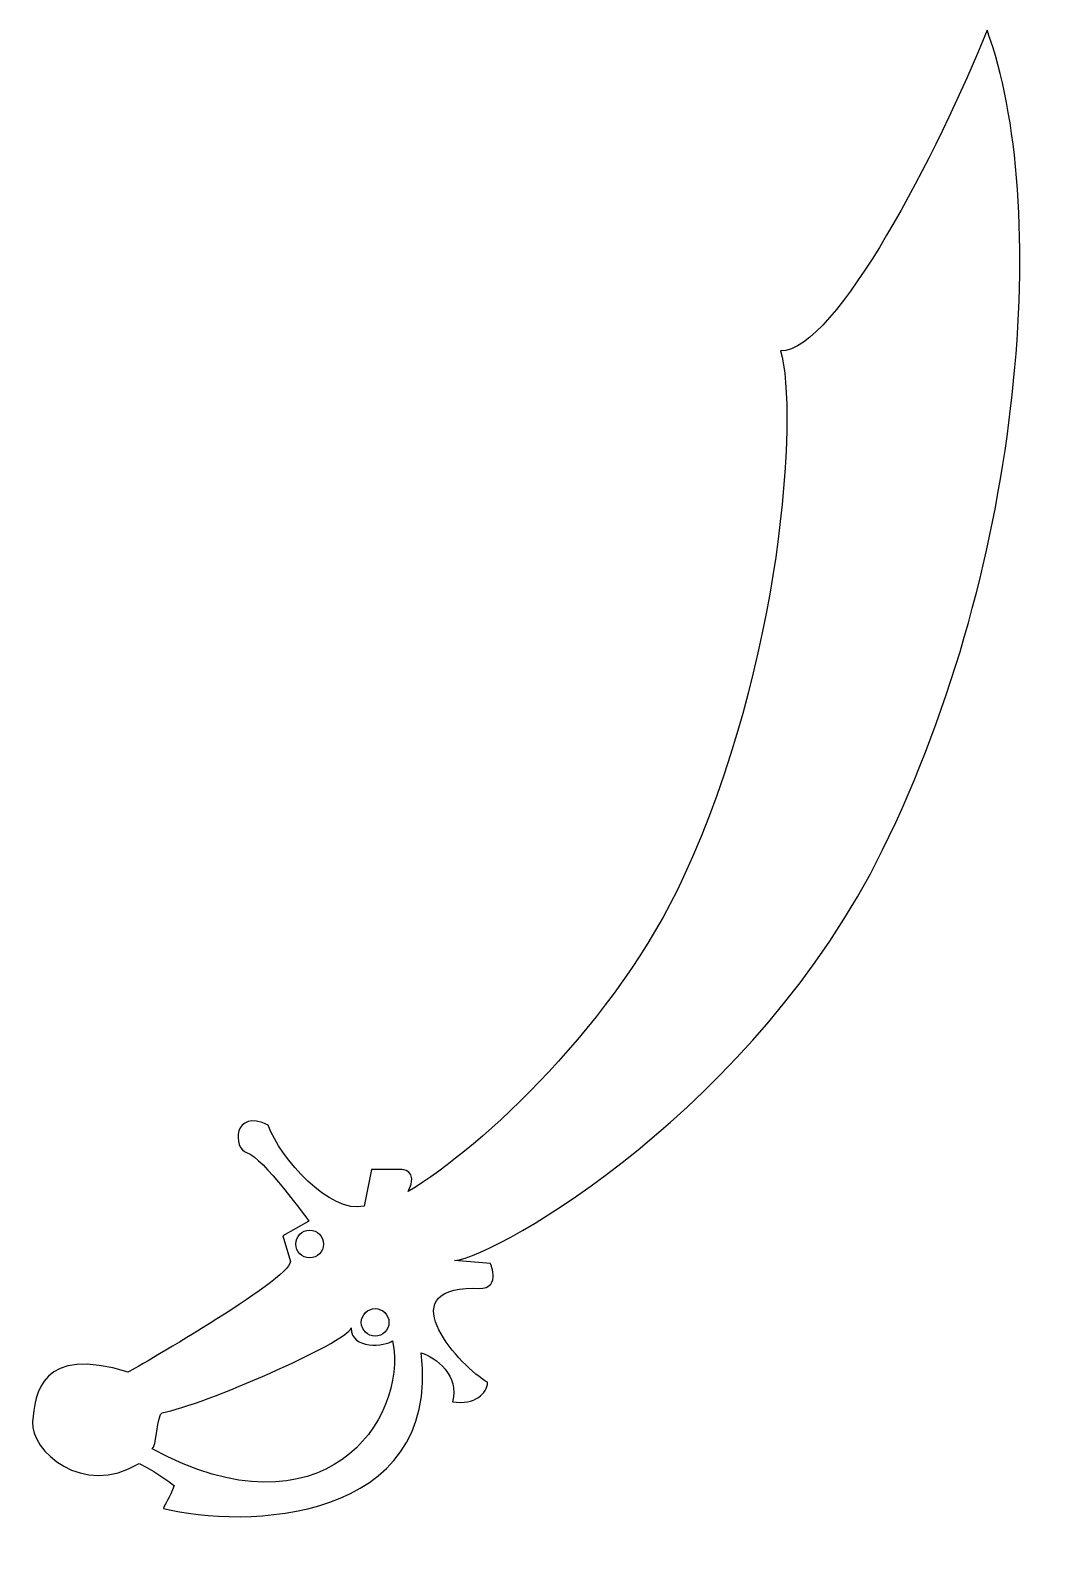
# Model space of a CAD drawing. Header units: centimetres. Extents: x -7.5 to 7.9, y -11.6 to 11.3.
import ezdxf

# ---------------------------------------------------------------- set-up
doc = ezdxf.new("R2010")
doc.units = ezdxf.units.CM
doc.header["$MEASUREMENT"] = 0
doc.layers.add('Camada 1', color=7, linetype='Continuous')

msp = doc.modelspace()

# ---------------------------------------------------------------- linework, layer by layer
at = {"layer": 'Camada 1'}
for points, knots in [([(-3.5723, -7.39376), (-3.5723, -7.39376), (-3.68419, -7.00429), (-3.68419, -7.00429), (-3.68419, -7.00429), (-3.68419, -7.00429), (-3.29319, -6.78085), (-3.29319, -6.78085), (-3.29319, -6.78085), (-3.29319, -6.78085), (-4.00336, -5.80226), (-4.2268, -5.74641), (-4.2268, -5.74641), (-4.45024, -5.69058), (-4.44008, -5.06244), (-3.90763, -5.32858), (-3.90763, -5.32858), (-3.72673, -5.83465), (-2.96923, -6.67301), (-2.45536, -6.55741), (-2.45536, -6.55741), (-2.45536, -6.55741), (-2.34365, -5.99887), (-2.34365, -5.99887), (-2.34365, -5.99887), (-2.34365, -5.99887), (-1.8968, -5.99887), (-1.8968, -5.99887), (-1.8968, -5.99887), (-1.8968, -5.99887), (-1.61751, -5.99887), (-1.78509, -6.33399), (-1.78509, -6.33399), (-0.65691, -5.65711), (1.37308, -3.75827), (2.38551, -1.56763), (2.38551, -1.56763), (3.87932, 1.66484), (4.12271, 5.46902), (3.85641, 6.40122), (3.85641, 6.40122), (4.69427, 6.40122), (6.25822, 9.4547), (6.98439, 11.26072), (6.98439, 11.26072), (7.93395, 8.67272), (7.57798, 3.26223), (5.40178, -1.158), (5.40178, -1.158), (3.48509, -5.05129), (-0.40022, -7.30279), (-1.08686, -7.38132), (-1.08686, -7.38132), (-1.08686, -7.38132), (-0.54227, -7.4232), (-0.54227, -7.4232), (-0.54227, -7.4232), (-0.54227, -7.4232), (-0.34677, -7.85606), (-0.79362, -7.8002), (-0.79362, -7.8002), (-2.0783, -7.8002), (-0.98912, -9.00112), (-0.58415, -9.22453), (-0.58415, -9.22453), (-0.58415, -9.39209), (-0.77965, -9.57365), (-1.11477, -9.51777), (-1.11477, -9.51777), (-1.00306, -9.1268), (-1.36612, -8.8475), (-1.58956, -8.7777), (-1.58956, -8.7777), (-1.28235, -11.36104), (-4.29283, -11.44526), (-5.49679, -11.13403), (-5.49679, -11.13403), (-5.48039, -11.0849), (-5.3985, -10.97023), (-5.33299, -10.79005), (-5.33299, -10.79005), (-5.33299, -10.79005), (-5.53021, -10.62185), (-5.86533, -10.45427), (-5.86533, -10.45427), (-6.7161, -10.97357), (-7.51368, -10.25652), (-7.47876, -9.82366), (-7.47876, -9.82366), (-7.44386, -9.39075), (-7.34771, -8.66063), (-6.03011, -9.07097), (-6.03011, -9.07097), (-6.03017, -9.07095), (-3.5723, -7.673), (-3.5723, -7.39376)], [0, 0, 0, 0, 0.04, 0.04, 0.04, 0.04, 0.08, 0.08, 0.08, 0.08, 0.12, 0.12, 0.12, 0.12, 0.16, 0.16, 0.16, 0.16, 0.2, 0.2, 0.2, 0.2, 0.24, 0.24, 0.24, 0.24, 0.28, 0.28, 0.28, 0.28, 0.32, 0.32, 0.32, 0.32, 0.36, 0.36, 0.36, 0.36, 0.4, 0.4, 0.4, 0.4, 0.44, 0.44, 0.44, 0.44, 0.48, 0.48, 0.48, 0.48, 0.52, 0.52, 0.52, 0.52, 0.56, 0.56, 0.56, 0.56, 0.6, 0.6, 0.6, 0.6, 0.64, 0.64, 0.64, 0.64, 0.68, 0.68, 0.68, 0.68, 0.72, 0.72, 0.72, 0.72, 0.76, 0.76, 0.76, 0.76, 0.8, 0.8, 0.8, 0.8, 0.84, 0.84, 0.84, 0.84, 0.88, 0.88, 0.88, 0.88, 0.92, 0.92, 0.92, 0.92, 1, 1, 1, 1]), ([(-3.27925, -7.33941), (-3.16355, -7.33941), (-3.06978, -7.24564), (-3.06978, -7.12997), (-3.06978, -7.12997), (-3.06978, -7.01424), (-3.16355, -6.9205), (-3.27925, -6.9205), (-3.27925, -6.9205), (-3.39495, -6.9205), (-3.48872, -7.01424), (-3.48872, -7.12997), (-3.48872, -7.12997), (-3.48872, -7.24564), (-3.39495, -7.33941), (-3.27925, -7.33941)], [0, 0, 0, 0, 0.2, 0.2, 0.2, 0.2, 0.4, 0.4, 0.4, 0.4, 0.6, 0.6, 0.6, 0.6, 1, 1, 1, 1]), ([(-2.2878, -8.52636), (-2.1721, -8.52636), (-2.07833, -8.43257), (-2.07833, -8.31689), (-2.07833, -8.31689), (-2.07833, -8.20119), (-2.1721, -8.10742), (-2.2878, -8.10742), (-2.2878, -8.10742), (-2.4035, -8.10742), (-2.49727, -8.20119), (-2.49727, -8.31689), (-2.49727, -8.31689), (-2.49727, -8.43256), (-2.4035, -8.52636), (-2.2878, -8.52636)], [0, 0, 0, 0, 0.2, 0.2, 0.2, 0.2, 0.4, 0.4, 0.4, 0.4, 0.6, 0.6, 0.6, 0.6, 1, 1, 1, 1]), ([(-5.51349, -9.68536), (-5.59358, -9.69994), (-5.59728, -10.22995), (-5.66708, -10.22995), (-5.66708, -10.22995), (-3.08374, -11.64034), (-1.78509, -9.79709), (-2.02247, -8.59615), (-2.02247, -8.59615), (-2.13418, -8.67994), (-2.65086, -8.7358), (-2.65086, -8.40068), (-2.65086, -8.40068), (-2.72068, -8.62409), (-4.89908, -9.57366), (-5.51349, -9.68536)], [0, 0, 0, 0, 0.2, 0.2, 0.2, 0.2, 0.4, 0.4, 0.4, 0.4, 0.6, 0.6, 0.6, 0.6, 1, 1, 1, 1])]:
    msp.add_open_spline(points, degree=3, knots=knots, dxfattribs=at)

doc.saveas('drawing.dxf')
